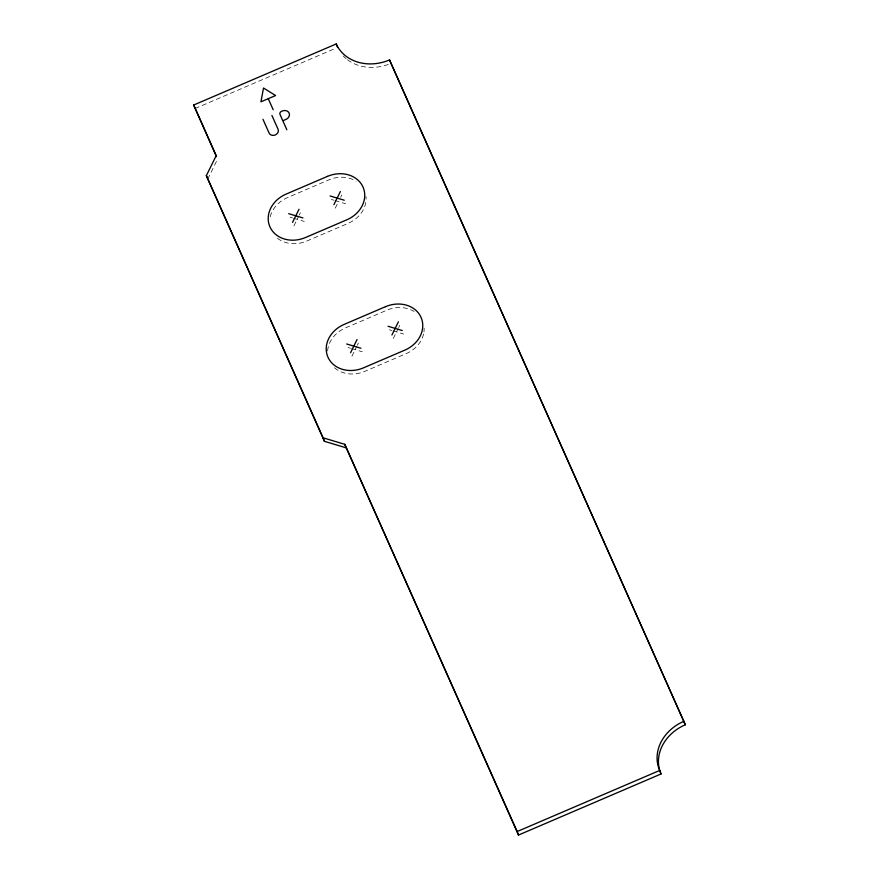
<?xml version="1.0" encoding="UTF-8"?>
<svg xmlns="http://www.w3.org/2000/svg" width="879" height="879" viewBox="0 0 879 879"><rect width="100%" height="100%" fill="white"/><g stroke="black" fill="none" stroke-linecap="round" stroke-linejoin="round"><path stroke-width="0.66" stroke-dasharray="4.39 3.3" d="M207.708 179.14L217.574 159.143M293.916 225.881L298.772 216.036M299.31 214.948L300.387 212.762M335.273 208.158L338.514 201.599M340.667 197.226L341.744 195.039M351.941 356.193L356.797 346.359M357.335 345.26L358.412 343.074M393.298 338.47L398.143 328.636M398.681 327.537L399.769 325.351M195.039 108.524L336.327 47.993M331.405 199.467L333.778 200.181M334.954 200.533L345.612 203.73M290.048 217.19L292.421 217.904M293.608 218.256L304.255 221.453M389.43 329.779L391.792 330.493M392.979 330.845L403.637 334.042M348.073 347.502L350.435 348.216M351.622 348.567L362.28 351.765M388.342 64.42A42.192 35.654 -21.2 0 1 347.106 59.475M346.095 58.662A42.192 35.654 -21.2 0 1 343.271 55.981M277.478 238.275A28.128 23.766 -21.2 0 0 306.826 241.044L348.183 223.321A28.128 23.766 -21.2 0 0 365.983 196.522M270.205 216.783A28.128 23.766 -21.2 0 1 287.488 197.599L328.834 179.876A28.128 23.766 -21.2 0 1 356.061 181.14M334.503 367.763A28.128 23.766 -21.2 0 0 364.84 371.356L406.197 353.633A28.128 23.766 -21.2 0 0 423.744 333.174M327.625 350.919A28.128 23.766 -21.2 0 1 345.502 327.911L386.859 310.188A28.128 23.766 -21.2 0 1 414.075 311.463M424.096 328.087A28.128 23.766 -21.2 0 1 423.953 331.91"/><path stroke-width="1.32" d="M206.345 175.635L216.212 155.638L193.677 105.019L336.228 43.95A42.192 35.654 -21.2 0 0 389.507 59.915L685.323 724.768A42.192 35.654 -21.2 0 0 661.052 773.959L518.511 835.05L344.744 444.302L323.076 437.808L206.345 175.635L324.439 441.313L346.095 447.807M292.564 222.376L299.036 209.257M333.91 204.653L340.382 191.534M350.578 352.688L357.05 339.569M391.935 334.965L398.407 321.846M267.743 98.898L260.942 101.81L263.513 88.021L275.577 95.536L268.26 98.679L273.193 109.743M283.346 120.533L286.016 119.39A5.417 4.582 -21.2 0 0 289.125 113.072A5.417 4.582 -21.2 0 0 282.28 111.018L281.522 111.336A2.637 2.23 -21.2 0 0 280.005 114.413L286.84 129.751M518.511 835.05L517.149 831.545L659.689 770.454A42.192 35.654 -21.2 0 1 683.961 721.263M330.043 195.962L344.249 200.214M288.697 213.685L302.903 217.937M388.068 326.274L402.274 330.537M346.711 343.997L360.917 348.26M685.323 724.768L389.507 59.915M271.919 115.457L278.072 129.268A4.867 4.109 -21.2 0 1 275.27 134.937A4.867 4.109 -21.2 0 1 269.128 133.092L262.975 119.291M344.744 444.302L517.149 831.545M216.476 156.671L193.677 105.019M659.689 770.454L661.052 773.959M336.228 43.95L337.591 47.455M323.076 437.808L324.439 441.313M327.482 176.371L286.125 194.094A28.128 23.766 -21.2 0 0 269.952 226.892A28.128 23.766 -21.2 0 0 305.463 237.528L346.82 219.805A28.128 23.766 -21.2 0 0 362.994 187.018A28.128 23.766 -21.2 0 0 327.482 176.371M385.496 306.683L344.15 324.406A28.128 23.766 -21.2 0 0 327.966 357.204A28.128 23.766 -21.2 0 0 363.488 367.851L404.834 350.128A28.128 23.766 -21.2 0 0 421.019 317.33A28.128 23.766 -21.2 0 0 385.496 306.683"/></g></svg>
